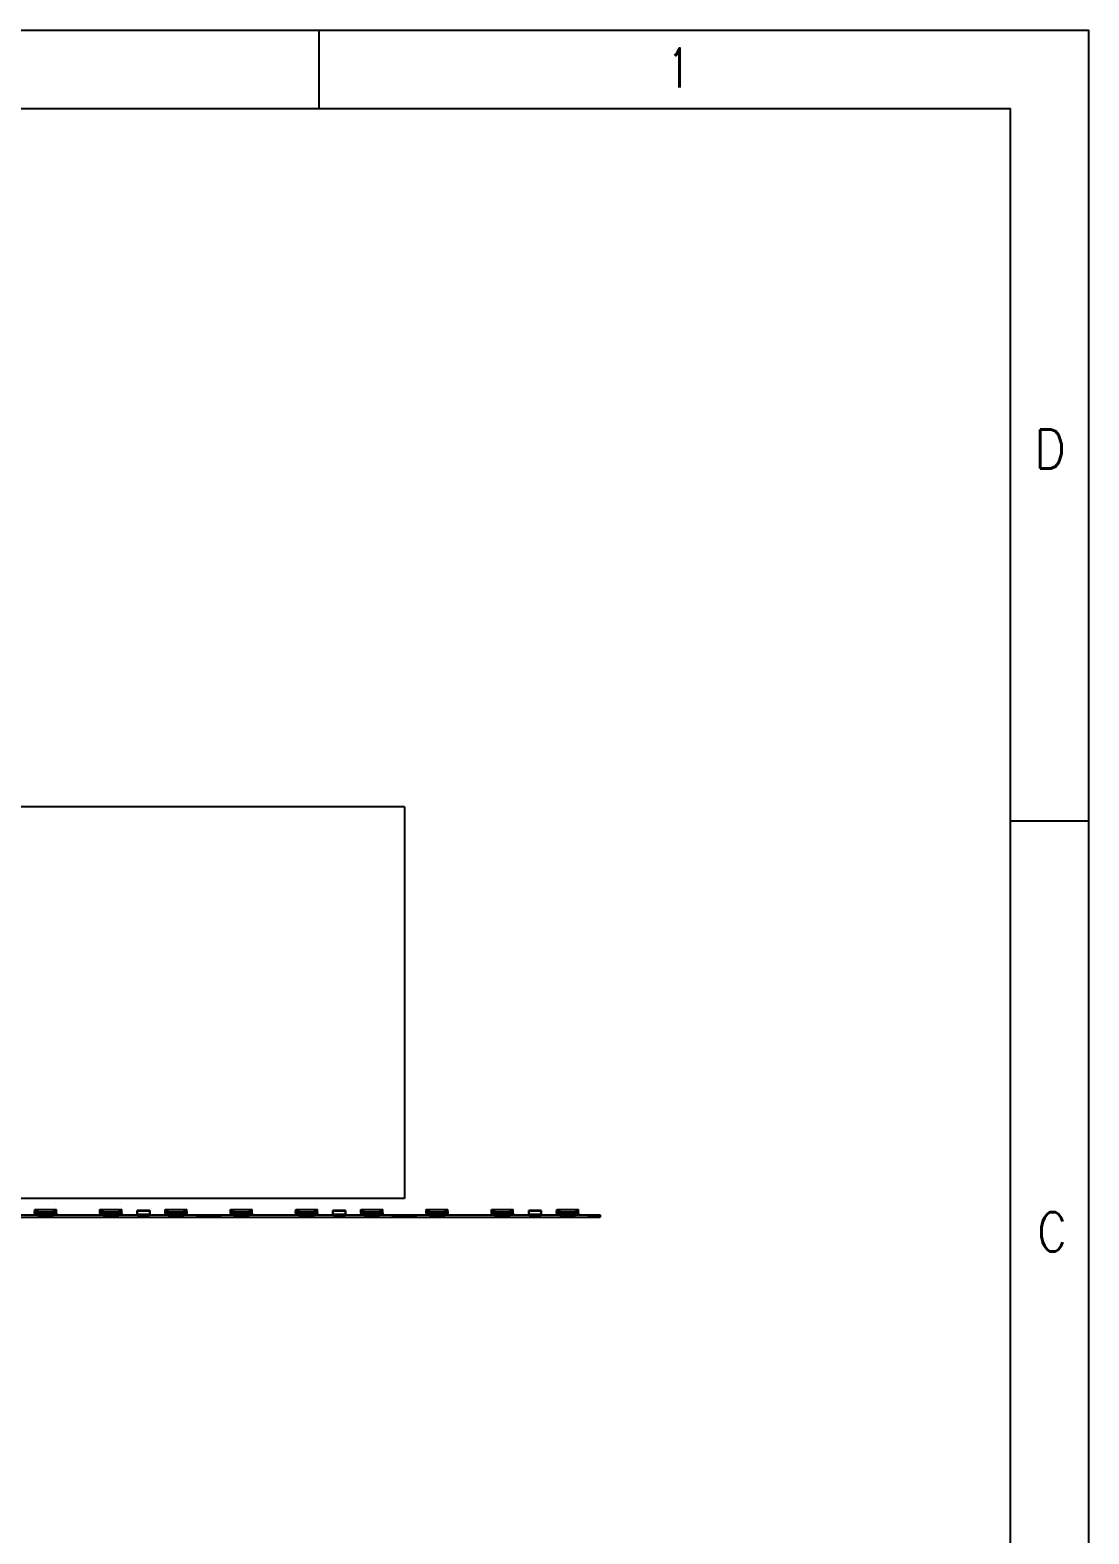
# Model space of a CAD drawing. Extents: x 14 to 580, y 14 to 406.
# Drawn here: x 444.8 to 580, y 213.9 to 406 of the extents above; entities that cross this region are included whole.
import ezdxf
from ezdxf.enums import TextEntityAlignment as Align

# ---------------------------------------------------------------- set-up
doc = ezdxf.new("R2010")
doc.units = 0
doc.header["$LTSCALE"] = 32.67
doc.linetypes.add('HIDDEN', pattern=[0.2, 0.1, -0.1])
doc.layers.get('0').update_dxf_attribs({"linetype": 'CONTINUOUS'})
for name, color, linetype in [('AP0199', 7, 'CONTINUOUS'), ('LED_CHIP_2835_BASE2', 7, 'CONTINUOUS'), ('LED_CHIP_2835_BASE3', 7, 'CONTINUOUS'), ('LED_CHIP_2835_ELETRODE_12', 7, 'CONTINUOUS'), ('LED_CHIP_2835_ELETRODE_13', 7, 'CONTINUOUS'), ('LED_CHIP_2835_ELETRODE_23', 7, 'CONTINUOUS'), ('LED_CHIP_2835_SLICONE3', 7, 'CONTINUOUS'), ('LGP2', 7, 'CONTINUOUS'), ('LS-12V-120-W5-2835_PADS3', 7, 'CONTINUOUS'), ('LS-12V-120-W5-2835_PLATE2', 7, 'CONTINUOUS'), ('LS-12V-120-W5-2835_PLATE3', 7, 'CONTINUOUS'), ('RES_1206_012', 7, 'CONTINUOUS'), ('RES_1206_013', 7, 'CONTINUOUS'), ('RES_1206_023', 7, 'CONTINUOUS'), ('RES_1206_033', 7, 'CONTINUOUS')]:
    doc.layers.add(name, color=color, linetype=linetype)
doc.styles.add('TEXTSTYLE_2', font='TXT.TTF')

msp = doc.modelspace()

# ---------------------------------------------------------------- linework, layer by layer
at = {"color": 7}
for p, q in [((447.959, 256.275), (447.959, 256.274)), ((456.292, 256.275), (456.292, 256.274)), ((464.626, 256.275), (464.626, 256.274)), ((472.959, 256.275), (472.959, 256.274)), ((481.292, 256.275), (481.292, 256.274)), ((489.626, 256.275), (489.626, 256.274)), ((497.959, 256.275), (497.959, 256.274)), ((506.292, 256.275), (506.292, 256.274)), ((514.626, 256.275), (514.626, 256.274))]:
    msp.add_line(p, q, dxfattribs=at)
at = {"layer": 'AP0199', "color": 7}
for p, q in [((14, 406), (580, 406)), ((481.667, 396), (481.667, 406)), ((580, 14), (580, 406)), ((24, 396), (570, 396)), ((570, 124.5), (570, 396)), ((570, 305), (580, 305))]:
    msp.add_line(p, q, dxfattribs=at)
at = {"layer": 'LED_CHIP_2835_BASE2', "color": 7}
for p, q in [((445.344, 254.868), (445.357, 255.368)), ((445.344, 254.868), (446.164, 254.868)), ((445.344, 254.868), (445.349, 254.668)), ((445.354, 255.268), (445.733, 255.268)), ((445.357, 255.368), (448.131, 255.368)), ((445.731, 255.368), (445.733, 255.268)), ((447.324, 254.868), (448.144, 254.868)), ((448.144, 254.868), (448.131, 255.368)), ((448.139, 254.668), (448.144, 254.868)), ((453.677, 254.868), (453.69, 255.368)), ((453.677, 254.868), (454.497, 254.868)), ((453.677, 254.868), (453.682, 254.668)), ((453.688, 255.268), (454.067, 255.268)), ((453.69, 255.368), (456.464, 255.368)), ((454.064, 255.368), (454.067, 255.268)), ((455.657, 254.868), (456.477, 254.868)), ((456.477, 254.868), (456.464, 255.368)), ((456.472, 254.668), (456.477, 254.868)), ((462.011, 254.868), (462.024, 255.368)), ((462.011, 254.868), (462.831, 254.868)), ((462.011, 254.868), (462.016, 254.668)), ((462.021, 255.268), (462.4, 255.268)), ((462.024, 255.368), (464.797, 255.368)), ((462.397, 255.368), (462.4, 255.268)), ((463.991, 254.868), (464.811, 254.868)), ((464.811, 254.868), (464.797, 255.368)), ((464.805, 254.668), (464.811, 254.868)), ((470.344, 254.868), (470.357, 255.368)), ((470.344, 254.868), (471.164, 254.868)), ((470.344, 254.868), (470.349, 254.668)), ((470.354, 255.268), (470.733, 255.268)), ((470.357, 255.368), (473.131, 255.368)), ((470.731, 255.368), (470.733, 255.268)), ((472.324, 254.868), (473.144, 254.868)), ((473.144, 254.868), (473.131, 255.368)), ((473.139, 254.668), (473.144, 254.868)), ((478.677, 254.868), (478.69, 255.368)), ((478.677, 254.868), (479.497, 254.868)), ((478.677, 254.868), (478.682, 254.668)), ((478.688, 255.268), (479.067, 255.268)), ((478.69, 255.368), (481.464, 255.368)), ((479.064, 255.368), (479.067, 255.268)), ((480.657, 254.868), (481.477, 254.868)), ((481.477, 254.868), (481.464, 255.368)), ((481.472, 254.668), (481.477, 254.868)), ((487.011, 254.868), (487.024, 255.368)), ((487.011, 254.868), (487.831, 254.868)), ((487.011, 254.868), (487.016, 254.668)), ((487.021, 255.268), (487.4, 255.268)), ((487.024, 255.368), (489.797, 255.368)), ((487.397, 255.368), (487.4, 255.268)), ((488.991, 254.868), (489.811, 254.868)), ((489.811, 254.868), (489.797, 255.368)), ((489.805, 254.668), (489.811, 254.868)), ((495.344, 254.868), (495.357, 255.368)), ((495.344, 254.868), (496.164, 254.868)), ((495.344, 254.868), (495.349, 254.668)), ((495.354, 255.268), (495.733, 255.268)), ((495.357, 255.368), (498.131, 255.368)), ((495.731, 255.368), (495.733, 255.268)), ((497.324, 254.868), (498.144, 254.868)), ((498.144, 254.868), (498.131, 255.368)), ((498.139, 254.668), (498.144, 254.868)), ((503.677, 254.868), (503.69, 255.368)), ((503.677, 254.868), (504.497, 254.868)), ((503.677, 254.868), (503.682, 254.668)), ((503.688, 255.268), (504.067, 255.268)), ((503.69, 255.368), (506.464, 255.368)), ((504.064, 255.368), (504.067, 255.268)), ((505.657, 254.868), (506.477, 254.868)), ((506.477, 254.868), (506.464, 255.368)), ((506.472, 254.668), (506.477, 254.868)), ((512.011, 254.868), (512.024, 255.368)), ((512.011, 254.868), (512.831, 254.868)), ((512.011, 254.868), (512.016, 254.668)), ((512.021, 255.268), (512.4, 255.268)), ((512.024, 255.368), (514.797, 255.368)), ((512.397, 255.368), (512.4, 255.268)), ((513.991, 254.868), (514.811, 254.868)), ((514.811, 254.868), (514.797, 255.368)), ((514.805, 254.668), (514.811, 254.868))]:
    msp.add_line(p, q, dxfattribs=at)
at = {"layer": 'LED_CHIP_2835_BASE3', "color": 8, "linetype": 'HIDDEN'}
for p, q in [((445.349, 254.668), (448.139, 254.668)), ((445.354, 254.868), (445.354, 254.668)), ((445.384, 254.668), (445.384, 254.868)), ((445.494, 255.368), (445.508, 254.968)), ((445.508, 254.968), (447.98, 254.968)), ((445.694, 255.368), (445.694, 254.968)), ((445.694, 254.868), (445.694, 254.668)), ((445.764, 254.868), (445.764, 254.668)), ((445.825, 254.668), (445.825, 254.868)), ((446.164, 254.868), (447.324, 254.868)), ((446.336, 254.668), (446.336, 254.868)), ((446.496, 254.868), (446.496, 254.668)), ((446.991, 254.868), (446.991, 254.668)), ((447.151, 254.668), (447.151, 254.868)), ((447.662, 254.668), (447.662, 254.868)), ((447.724, 254.868), (447.724, 254.668)), ((447.794, 255.368), (447.794, 254.968)), ((447.794, 254.868), (447.794, 254.668)), ((447.994, 255.368), (447.98, 254.968)), ((448.104, 254.668), (448.104, 254.868)), ((448.134, 254.868), (448.134, 254.668)), ((453.682, 254.668), (456.472, 254.668)), ((453.687, 254.868), (453.687, 254.668)), ((453.717, 254.668), (453.717, 254.868)), ((453.827, 255.368), (453.841, 254.968)), ((453.841, 254.968), (456.313, 254.968)), ((454.027, 255.368), (454.027, 254.968)), ((454.027, 254.868), (454.027, 254.668)), ((454.097, 254.868), (454.097, 254.668)), ((454.159, 254.668), (454.159, 254.868)), ((454.497, 254.868), (455.657, 254.868)), ((454.67, 254.668), (454.67, 254.868)), ((454.83, 254.868), (454.83, 254.668)), ((455.325, 254.868), (455.325, 254.668)), ((455.485, 254.668), (455.485, 254.868)), ((455.996, 254.668), (455.996, 254.868)), ((456.057, 254.868), (456.057, 254.668)), ((456.127, 255.368), (456.127, 254.968)), ((456.127, 254.868), (456.127, 254.668)), ((456.327, 255.368), (456.313, 254.968)), ((456.437, 254.668), (456.437, 254.868)), ((456.467, 254.868), (456.467, 254.668)), ((462.016, 254.668), (464.805, 254.668)), ((462.021, 254.868), (462.021, 254.668)), ((462.051, 254.668), (462.051, 254.868)), ((462.161, 255.368), (462.174, 254.968)), ((462.174, 254.968), (464.647, 254.968)), ((462.361, 255.368), (462.361, 254.968)), ((462.361, 254.868), (462.361, 254.668)), ((462.431, 254.868), (462.431, 254.668)), ((462.492, 254.668), (462.492, 254.868)), ((462.831, 254.868), (463.991, 254.868)), ((463.003, 254.668), (463.003, 254.868)), ((463.163, 254.868), (463.163, 254.668)), ((463.658, 254.868), (463.658, 254.668)), ((463.818, 254.668), (463.818, 254.868)), ((464.329, 254.668), (464.329, 254.868)), ((464.391, 254.868), (464.391, 254.668)), ((464.461, 255.368), (464.461, 254.968)), ((464.461, 254.868), (464.461, 254.668)), ((464.661, 255.368), (464.647, 254.968)), ((464.77, 254.668), (464.77, 254.868)), ((464.801, 254.868), (464.801, 254.668)), ((470.349, 254.668), (473.139, 254.668)), ((470.354, 254.868), (470.354, 254.668)), ((470.384, 254.668), (470.384, 254.868)), ((470.494, 255.368), (470.508, 254.968)), ((470.508, 254.968), (472.98, 254.968)), ((470.694, 255.368), (470.694, 254.968)), ((470.694, 254.868), (470.694, 254.668)), ((470.764, 254.868), (470.764, 254.668)), ((470.825, 254.668), (470.825, 254.868)), ((471.164, 254.868), (472.324, 254.868)), ((471.336, 254.668), (471.336, 254.868)), ((471.496, 254.868), (471.496, 254.668)), ((471.991, 254.868), (471.991, 254.668)), ((472.151, 254.668), (472.151, 254.868)), ((472.662, 254.668), (472.662, 254.868)), ((472.724, 254.868), (472.724, 254.668)), ((472.794, 255.368), (472.794, 254.968)), ((472.794, 254.868), (472.794, 254.668)), ((472.994, 255.368), (472.98, 254.968)), ((473.104, 254.668), (473.104, 254.868)), ((473.134, 254.868), (473.134, 254.668)), ((478.682, 254.668), (481.472, 254.668)), ((478.687, 254.868), (478.687, 254.668)), ((478.717, 254.668), (478.717, 254.868)), ((478.827, 255.368), (478.841, 254.968)), ((478.841, 254.968), (481.313, 254.968)), ((479.027, 255.368), (479.027, 254.968)), ((479.027, 254.868), (479.027, 254.668)), ((479.097, 254.868), (479.097, 254.668)), ((479.159, 254.668), (479.159, 254.868)), ((479.497, 254.868), (480.657, 254.868)), ((479.67, 254.668), (479.67, 254.868)), ((479.83, 254.868), (479.83, 254.668)), ((480.325, 254.868), (480.325, 254.668)), ((480.485, 254.668), (480.485, 254.868)), ((480.996, 254.668), (480.996, 254.868)), ((481.057, 254.868), (481.057, 254.668)), ((481.127, 255.368), (481.127, 254.968)), ((481.127, 254.868), (481.127, 254.668)), ((481.327, 255.368), (481.313, 254.968)), ((481.437, 254.668), (481.437, 254.868)), ((481.467, 254.868), (481.467, 254.668)), ((487.016, 254.668), (489.805, 254.668)), ((487.021, 254.868), (487.021, 254.668)), ((487.051, 254.668), (487.051, 254.868)), ((487.161, 255.368), (487.174, 254.968)), ((487.174, 254.968), (489.647, 254.968)), ((487.361, 255.368), (487.361, 254.968)), ((487.361, 254.868), (487.361, 254.668)), ((487.431, 254.868), (487.431, 254.668)), ((487.492, 254.668), (487.492, 254.868)), ((487.831, 254.868), (488.991, 254.868)), ((488.003, 254.668), (488.003, 254.868)), ((488.163, 254.868), (488.163, 254.668)), ((488.658, 254.868), (488.658, 254.668)), ((488.818, 254.668), (488.818, 254.868)), ((489.329, 254.668), (489.329, 254.868)), ((489.391, 254.868), (489.391, 254.668)), ((489.461, 255.368), (489.461, 254.968)), ((489.461, 254.868), (489.461, 254.668)), ((489.661, 255.368), (489.647, 254.968)), ((489.77, 254.668), (489.77, 254.868)), ((489.801, 254.868), (489.801, 254.668)), ((495.349, 254.668), (498.139, 254.668)), ((495.354, 254.868), (495.354, 254.668)), ((495.384, 254.668), (495.384, 254.868)), ((495.494, 255.368), (495.508, 254.968)), ((495.508, 254.968), (497.98, 254.968)), ((495.694, 255.368), (495.694, 254.968)), ((495.694, 254.868), (495.694, 254.668)), ((495.764, 254.868), (495.764, 254.668)), ((495.825, 254.668), (495.825, 254.868)), ((496.164, 254.868), (497.324, 254.868)), ((496.336, 254.668), (496.336, 254.868)), ((496.496, 254.868), (496.496, 254.668)), ((496.991, 254.868), (496.991, 254.668)), ((497.151, 254.668), (497.151, 254.868)), ((497.662, 254.668), (497.662, 254.868)), ((497.724, 254.868), (497.724, 254.668)), ((497.794, 255.368), (497.794, 254.968)), ((497.794, 254.868), (497.794, 254.668)), ((497.994, 255.368), (497.98, 254.968)), ((498.104, 254.668), (498.104, 254.868)), ((498.134, 254.868), (498.134, 254.668)), ((503.682, 254.668), (506.472, 254.668)), ((503.687, 254.868), (503.687, 254.668)), ((503.717, 254.668), (503.717, 254.868)), ((503.827, 255.368), (503.841, 254.968)), ((503.841, 254.968), (506.313, 254.968)), ((504.027, 255.368), (504.027, 254.968)), ((504.027, 254.868), (504.027, 254.668)), ((504.097, 254.868), (504.097, 254.668)), ((504.159, 254.668), (504.159, 254.868)), ((504.497, 254.868), (505.657, 254.868)), ((504.67, 254.668), (504.67, 254.868)), ((504.83, 254.868), (504.83, 254.668)), ((505.325, 254.868), (505.325, 254.668)), ((505.485, 254.668), (505.485, 254.868)), ((505.996, 254.668), (505.996, 254.868)), ((506.057, 254.868), (506.057, 254.668)), ((506.127, 255.368), (506.127, 254.968)), ((506.127, 254.868), (506.127, 254.668)), ((506.327, 255.368), (506.313, 254.968)), ((506.437, 254.668), (506.437, 254.868)), ((506.467, 254.868), (506.467, 254.668)), ((512.016, 254.668), (514.805, 254.668)), ((512.021, 254.868), (512.021, 254.668)), ((512.051, 254.668), (512.051, 254.868)), ((512.161, 255.368), (512.174, 254.968)), ((512.174, 254.968), (514.647, 254.968)), ((512.361, 255.368), (512.361, 254.968)), ((512.361, 254.868), (512.361, 254.668)), ((512.431, 254.868), (512.431, 254.668)), ((512.492, 254.668), (512.492, 254.868)), ((512.831, 254.868), (513.991, 254.868)), ((513.003, 254.668), (513.003, 254.868)), ((513.163, 254.868), (513.163, 254.668)), ((513.658, 254.868), (513.658, 254.668)), ((513.818, 254.668), (513.818, 254.868)), ((514.329, 254.668), (514.329, 254.868)), ((514.391, 254.868), (514.391, 254.668)), ((514.461, 255.368), (514.461, 254.968)), ((514.461, 254.868), (514.461, 254.668)), ((514.661, 255.368), (514.647, 254.968)), ((514.77, 254.668), (514.77, 254.868)), ((514.801, 254.868), (514.801, 254.668))]:
    msp.add_line(p, q, dxfattribs=at)
at = {"layer": 'LED_CHIP_2835_ELETRODE_12', "color": 7}
for p, q in [((445.694, 254.868), (447.794, 254.868)), ((445.694, 254.868), (445.694, 254.668)), ((446.164, 254.868), (446.164, 254.668)), ((446.264, 254.668), (446.264, 254.868)), ((447.224, 254.868), (447.224, 254.668)), ((447.324, 254.868), (447.324, 254.668)), ((447.794, 254.868), (447.794, 254.668)), ((454.027, 254.868), (456.127, 254.868)), ((454.027, 254.868), (454.027, 254.668)), ((454.497, 254.868), (454.497, 254.668)), ((454.597, 254.668), (454.597, 254.868)), ((455.557, 254.868), (455.557, 254.668)), ((455.657, 254.868), (455.657, 254.668)), ((456.127, 254.868), (456.127, 254.668)), ((462.361, 254.868), (464.461, 254.868)), ((462.361, 254.868), (462.361, 254.668)), ((462.831, 254.868), (462.831, 254.668)), ((462.931, 254.668), (462.931, 254.868)), ((463.891, 254.868), (463.891, 254.668)), ((463.991, 254.868), (463.991, 254.668)), ((464.461, 254.868), (464.461, 254.668)), ((470.694, 254.868), (472.794, 254.868)), ((470.694, 254.868), (470.694, 254.668)), ((471.164, 254.868), (471.164, 254.668)), ((471.264, 254.668), (471.264, 254.868)), ((472.224, 254.868), (472.224, 254.668)), ((472.324, 254.868), (472.324, 254.668)), ((472.794, 254.868), (472.794, 254.668)), ((479.027, 254.868), (481.127, 254.868)), ((479.027, 254.868), (479.027, 254.668)), ((479.497, 254.868), (479.497, 254.668)), ((479.597, 254.668), (479.597, 254.868)), ((480.557, 254.868), (480.557, 254.668)), ((480.657, 254.868), (480.657, 254.668)), ((481.127, 254.868), (481.127, 254.668)), ((487.361, 254.868), (489.461, 254.868)), ((487.361, 254.868), (487.361, 254.668)), ((487.831, 254.868), (487.831, 254.668)), ((487.931, 254.668), (487.931, 254.868)), ((488.891, 254.868), (488.891, 254.668)), ((488.991, 254.868), (488.991, 254.668)), ((489.461, 254.868), (489.461, 254.668)), ((495.694, 254.868), (497.794, 254.868)), ((495.694, 254.868), (495.694, 254.668)), ((496.164, 254.868), (496.164, 254.668)), ((496.264, 254.668), (496.264, 254.868)), ((497.224, 254.868), (497.224, 254.668)), ((497.324, 254.868), (497.324, 254.668)), ((497.794, 254.868), (497.794, 254.668)), ((504.027, 254.868), (506.127, 254.868)), ((504.027, 254.868), (504.027, 254.668)), ((504.497, 254.868), (504.497, 254.668)), ((504.597, 254.668), (504.597, 254.868)), ((505.557, 254.868), (505.557, 254.668)), ((505.657, 254.868), (505.657, 254.668)), ((506.127, 254.868), (506.127, 254.668)), ((512.361, 254.868), (514.461, 254.868)), ((512.361, 254.868), (512.361, 254.668)), ((512.831, 254.868), (512.831, 254.668)), ((512.931, 254.668), (512.931, 254.868)), ((513.891, 254.868), (513.891, 254.668)), ((513.991, 254.868), (513.991, 254.668)), ((514.461, 254.868), (514.461, 254.668))]:
    msp.add_line(p, q, dxfattribs=at)
at = {"layer": 'LED_CHIP_2835_ELETRODE_13', "color": 8, "linetype": 'HIDDEN'}
for p, q in [((445.694, 254.668), (447.794, 254.668)), ((445.764, 254.868), (445.764, 254.668)), ((445.825, 254.668), (445.825, 254.868)), ((446.336, 254.668), (446.336, 254.868)), ((446.496, 254.868), (446.496, 254.668)), ((446.991, 254.868), (446.991, 254.668)), ((447.151, 254.668), (447.151, 254.868)), ((447.662, 254.668), (447.662, 254.868)), ((447.724, 254.868), (447.724, 254.668)), ((454.027, 254.668), (456.127, 254.668)), ((454.097, 254.868), (454.097, 254.668)), ((454.159, 254.668), (454.159, 254.868)), ((454.67, 254.668), (454.67, 254.868)), ((454.83, 254.868), (454.83, 254.668)), ((455.325, 254.868), (455.325, 254.668)), ((455.485, 254.668), (455.485, 254.868)), ((455.996, 254.668), (455.996, 254.868)), ((456.057, 254.868), (456.057, 254.668)), ((462.361, 254.668), (464.461, 254.668)), ((462.431, 254.868), (462.431, 254.668)), ((462.492, 254.668), (462.492, 254.868)), ((463.003, 254.668), (463.003, 254.868)), ((463.163, 254.868), (463.163, 254.668)), ((463.658, 254.868), (463.658, 254.668)), ((463.818, 254.668), (463.818, 254.868)), ((464.329, 254.668), (464.329, 254.868)), ((464.391, 254.868), (464.391, 254.668)), ((470.694, 254.668), (472.794, 254.668)), ((470.764, 254.868), (470.764, 254.668)), ((470.825, 254.668), (470.825, 254.868)), ((471.336, 254.668), (471.336, 254.868)), ((471.496, 254.868), (471.496, 254.668)), ((471.991, 254.868), (471.991, 254.668)), ((472.151, 254.668), (472.151, 254.868)), ((472.662, 254.668), (472.662, 254.868)), ((472.724, 254.868), (472.724, 254.668)), ((479.027, 254.668), (481.127, 254.668)), ((479.097, 254.868), (479.097, 254.668)), ((479.159, 254.668), (479.159, 254.868)), ((479.67, 254.668), (479.67, 254.868)), ((479.83, 254.868), (479.83, 254.668)), ((480.325, 254.868), (480.325, 254.668)), ((480.485, 254.668), (480.485, 254.868)), ((480.996, 254.668), (480.996, 254.868)), ((481.057, 254.868), (481.057, 254.668)), ((487.361, 254.668), (489.461, 254.668)), ((487.431, 254.868), (487.431, 254.668)), ((487.492, 254.668), (487.492, 254.868)), ((488.003, 254.668), (488.003, 254.868)), ((488.163, 254.868), (488.163, 254.668)), ((488.658, 254.868), (488.658, 254.668)), ((488.818, 254.668), (488.818, 254.868)), ((489.329, 254.668), (489.329, 254.868)), ((489.391, 254.868), (489.391, 254.668)), ((495.694, 254.668), (497.794, 254.668)), ((495.764, 254.868), (495.764, 254.668)), ((495.825, 254.668), (495.825, 254.868)), ((496.336, 254.668), (496.336, 254.868)), ((496.496, 254.868), (496.496, 254.668)), ((496.991, 254.868), (496.991, 254.668)), ((497.151, 254.668), (497.151, 254.868)), ((497.662, 254.668), (497.662, 254.868)), ((497.724, 254.868), (497.724, 254.668)), ((504.027, 254.668), (506.127, 254.668)), ((504.097, 254.868), (504.097, 254.668)), ((504.159, 254.668), (504.159, 254.868)), ((504.67, 254.668), (504.67, 254.868)), ((504.83, 254.868), (504.83, 254.668)), ((505.325, 254.868), (505.325, 254.668)), ((505.485, 254.668), (505.485, 254.868)), ((505.996, 254.668), (505.996, 254.868)), ((506.057, 254.868), (506.057, 254.668)), ((512.361, 254.668), (514.461, 254.668)), ((512.431, 254.868), (512.431, 254.668)), ((512.492, 254.668), (512.492, 254.868)), ((513.003, 254.668), (513.003, 254.868)), ((513.163, 254.868), (513.163, 254.668)), ((513.658, 254.868), (513.658, 254.668)), ((513.818, 254.668), (513.818, 254.868)), ((514.329, 254.668), (514.329, 254.868)), ((514.391, 254.868), (514.391, 254.668))]:
    msp.add_line(p, q, dxfattribs=at)
at = {"layer": 'LED_CHIP_2835_ELETRODE_23', "color": 8, "linetype": 'HIDDEN'}
for p, q in [((447.794, 254.868), (445.694, 254.868)), ((445.694, 254.868), (445.694, 254.668)), ((445.694, 254.668), (447.794, 254.668)), ((445.764, 254.868), (445.764, 254.668)), ((445.825, 254.668), (445.825, 254.868)), ((446.164, 254.868), (446.164, 254.668)), ((446.264, 254.868), (446.264, 254.668)), ((446.336, 254.668), (446.336, 254.868)), ((446.496, 254.868), (446.496, 254.668)), ((446.991, 254.868), (446.991, 254.668)), ((447.151, 254.668), (447.151, 254.868)), ((447.224, 254.668), (447.224, 254.868)), ((447.324, 254.868), (447.324, 254.668)), ((447.662, 254.668), (447.662, 254.868)), ((447.724, 254.868), (447.724, 254.668)), ((447.794, 254.868), (447.794, 254.668)), ((456.127, 254.868), (454.027, 254.868)), ((454.027, 254.868), (454.027, 254.668)), ((454.027, 254.668), (456.127, 254.668)), ((454.097, 254.868), (454.097, 254.668)), ((454.159, 254.668), (454.159, 254.868)), ((454.497, 254.868), (454.497, 254.668)), ((454.597, 254.868), (454.597, 254.668)), ((454.67, 254.668), (454.67, 254.868)), ((454.83, 254.868), (454.83, 254.668)), ((455.325, 254.868), (455.325, 254.668)), ((455.485, 254.668), (455.485, 254.868)), ((455.557, 254.668), (455.557, 254.868)), ((455.657, 254.868), (455.657, 254.668)), ((455.996, 254.668), (455.996, 254.868)), ((456.057, 254.868), (456.057, 254.668)), ((456.127, 254.868), (456.127, 254.668)), ((464.461, 254.868), (462.361, 254.868)), ((462.361, 254.868), (462.361, 254.668)), ((462.361, 254.668), (464.461, 254.668)), ((462.431, 254.868), (462.431, 254.668)), ((462.492, 254.668), (462.492, 254.868)), ((462.831, 254.868), (462.831, 254.668)), ((462.931, 254.868), (462.931, 254.668)), ((463.003, 254.668), (463.003, 254.868)), ((463.163, 254.868), (463.163, 254.668)), ((463.658, 254.868), (463.658, 254.668)), ((463.818, 254.668), (463.818, 254.868)), ((463.891, 254.668), (463.891, 254.868)), ((463.991, 254.868), (463.991, 254.668)), ((464.329, 254.668), (464.329, 254.868)), ((464.391, 254.868), (464.391, 254.668)), ((464.461, 254.868), (464.461, 254.668)), ((472.794, 254.868), (470.694, 254.868)), ((470.694, 254.868), (470.694, 254.668)), ((470.694, 254.668), (472.794, 254.668)), ((470.764, 254.868), (470.764, 254.668)), ((470.825, 254.668), (470.825, 254.868)), ((471.164, 254.868), (471.164, 254.668)), ((471.264, 254.868), (471.264, 254.668)), ((471.336, 254.668), (471.336, 254.868)), ((471.496, 254.868), (471.496, 254.668)), ((471.991, 254.868), (471.991, 254.668)), ((472.151, 254.668), (472.151, 254.868)), ((472.224, 254.668), (472.224, 254.868)), ((472.324, 254.868), (472.324, 254.668)), ((472.662, 254.668), (472.662, 254.868)), ((472.724, 254.868), (472.724, 254.668)), ((472.794, 254.868), (472.794, 254.668)), ((481.127, 254.868), (479.027, 254.868)), ((479.027, 254.868), (479.027, 254.668)), ((479.027, 254.668), (481.127, 254.668)), ((479.097, 254.868), (479.097, 254.668)), ((479.159, 254.668), (479.159, 254.868)), ((479.497, 254.868), (479.497, 254.668)), ((479.597, 254.868), (479.597, 254.668)), ((479.67, 254.668), (479.67, 254.868)), ((479.83, 254.868), (479.83, 254.668)), ((480.325, 254.868), (480.325, 254.668)), ((480.485, 254.668), (480.485, 254.868)), ((480.557, 254.668), (480.557, 254.868)), ((480.657, 254.868), (480.657, 254.668)), ((480.996, 254.668), (480.996, 254.868)), ((481.057, 254.868), (481.057, 254.668)), ((481.127, 254.868), (481.127, 254.668)), ((489.461, 254.868), (487.361, 254.868)), ((487.361, 254.868), (487.361, 254.668)), ((487.361, 254.668), (489.461, 254.668)), ((487.431, 254.868), (487.431, 254.668)), ((487.492, 254.668), (487.492, 254.868)), ((487.831, 254.868), (487.831, 254.668)), ((487.931, 254.868), (487.931, 254.668)), ((488.003, 254.668), (488.003, 254.868)), ((488.163, 254.868), (488.163, 254.668)), ((488.658, 254.868), (488.658, 254.668)), ((488.818, 254.668), (488.818, 254.868)), ((488.891, 254.668), (488.891, 254.868)), ((488.991, 254.868), (488.991, 254.668)), ((489.329, 254.668), (489.329, 254.868)), ((489.391, 254.868), (489.391, 254.668)), ((489.461, 254.868), (489.461, 254.668)), ((497.794, 254.868), (495.694, 254.868)), ((495.694, 254.868), (495.694, 254.668)), ((495.694, 254.668), (497.794, 254.668)), ((495.764, 254.868), (495.764, 254.668)), ((495.825, 254.668), (495.825, 254.868)), ((496.164, 254.868), (496.164, 254.668)), ((496.264, 254.868), (496.264, 254.668)), ((496.336, 254.668), (496.336, 254.868)), ((496.496, 254.868), (496.496, 254.668)), ((496.991, 254.868), (496.991, 254.668)), ((497.151, 254.668), (497.151, 254.868)), ((497.224, 254.668), (497.224, 254.868)), ((497.324, 254.868), (497.324, 254.668)), ((497.662, 254.668), (497.662, 254.868)), ((497.724, 254.868), (497.724, 254.668)), ((497.794, 254.868), (497.794, 254.668)), ((506.127, 254.868), (504.027, 254.868)), ((504.027, 254.868), (504.027, 254.668)), ((504.027, 254.668), (506.127, 254.668)), ((504.097, 254.868), (504.097, 254.668)), ((504.159, 254.668), (504.159, 254.868)), ((504.497, 254.868), (504.497, 254.668)), ((504.597, 254.868), (504.597, 254.668)), ((504.67, 254.668), (504.67, 254.868)), ((504.83, 254.868), (504.83, 254.668)), ((505.325, 254.868), (505.325, 254.668)), ((505.485, 254.668), (505.485, 254.868)), ((505.557, 254.668), (505.557, 254.868)), ((505.657, 254.868), (505.657, 254.668)), ((505.996, 254.668), (505.996, 254.868)), ((506.057, 254.868), (506.057, 254.668)), ((506.127, 254.868), (506.127, 254.668)), ((514.461, 254.868), (512.361, 254.868)), ((512.361, 254.868), (512.361, 254.668)), ((512.361, 254.668), (514.461, 254.668)), ((512.431, 254.868), (512.431, 254.668)), ((512.492, 254.668), (512.492, 254.868)), ((512.831, 254.868), (512.831, 254.668)), ((512.931, 254.868), (512.931, 254.668)), ((513.003, 254.668), (513.003, 254.868)), ((513.163, 254.868), (513.163, 254.668)), ((513.658, 254.868), (513.658, 254.668)), ((513.818, 254.668), (513.818, 254.868)), ((513.891, 254.668), (513.891, 254.868)), ((513.991, 254.868), (513.991, 254.668)), ((514.329, 254.668), (514.329, 254.868)), ((514.391, 254.868), (514.391, 254.668)), ((514.461, 254.868), (514.461, 254.668))]:
    msp.add_line(p, q, dxfattribs=at)
at = {"layer": 'LED_CHIP_2835_SLICONE3', "color": 8, "linetype": 'HIDDEN'}
for p, q in [((445.508, 255.368), (447.98, 255.368)), ((445.508, 255.368), (445.516, 255.037)), ((447.971, 255.037), (445.516, 255.037)), ((447.921, 254.988), (445.566, 254.988)), ((445.694, 254.988), (445.694, 255.368)), ((447.794, 254.988), (447.794, 255.368)), ((447.98, 255.368), (447.971, 255.037)), ((453.841, 255.368), (456.313, 255.368)), ((453.841, 255.368), (453.85, 255.037)), ((456.305, 255.037), (453.85, 255.037)), ((456.255, 254.988), (453.9, 254.988)), ((454.027, 254.988), (454.027, 255.368)), ((456.127, 254.988), (456.127, 255.368)), ((456.313, 255.368), (456.305, 255.037)), ((462.174, 255.368), (464.647, 255.368)), ((462.174, 255.368), (462.183, 255.037)), ((464.638, 255.037), (462.183, 255.037)), ((464.588, 254.988), (462.233, 254.988)), ((462.361, 254.988), (462.361, 255.368)), ((464.461, 254.988), (464.461, 255.368)), ((464.647, 255.368), (464.638, 255.037)), ((470.508, 255.368), (472.98, 255.368)), ((470.508, 255.368), (470.516, 255.037)), ((472.971, 255.037), (470.516, 255.037)), ((472.921, 254.988), (470.566, 254.988)), ((470.694, 254.988), (470.694, 255.368)), ((472.794, 254.988), (472.794, 255.368)), ((472.98, 255.368), (472.971, 255.037)), ((478.841, 255.368), (481.313, 255.368)), ((478.841, 255.368), (478.85, 255.037)), ((481.305, 255.037), (478.85, 255.037)), ((481.255, 254.988), (478.9, 254.988)), ((479.027, 254.988), (479.027, 255.368)), ((481.127, 254.988), (481.127, 255.368)), ((481.313, 255.368), (481.305, 255.037)), ((487.174, 255.368), (489.647, 255.368)), ((487.174, 255.368), (487.183, 255.037)), ((489.638, 255.037), (487.183, 255.037)), ((489.588, 254.988), (487.233, 254.988)), ((487.361, 254.988), (487.361, 255.368)), ((489.461, 254.988), (489.461, 255.368)), ((489.647, 255.368), (489.638, 255.037)), ((495.508, 255.368), (497.98, 255.368)), ((495.508, 255.368), (495.516, 255.037)), ((497.971, 255.037), (495.516, 255.037)), ((497.921, 254.988), (495.566, 254.988)), ((495.694, 254.988), (495.694, 255.368)), ((497.794, 254.988), (497.794, 255.368)), ((497.98, 255.368), (497.971, 255.037)), ((503.841, 255.368), (506.313, 255.368)), ((503.841, 255.368), (503.85, 255.037)), ((506.305, 255.037), (503.85, 255.037)), ((506.255, 254.988), (503.9, 254.988)), ((504.027, 254.988), (504.027, 255.368)), ((506.127, 254.988), (506.127, 255.368)), ((506.313, 255.368), (506.305, 255.037)), ((512.174, 255.368), (514.647, 255.368)), ((512.174, 255.368), (512.183, 255.037)), ((514.638, 255.037), (512.183, 255.037)), ((514.588, 254.988), (512.233, 254.988)), ((512.361, 254.988), (512.361, 255.368)), ((514.461, 254.988), (514.461, 255.368)), ((514.647, 255.368), (514.638, 255.037))]:
    msp.add_line(p, q, dxfattribs=at)
for centre, start, end in [((445.566, 255.038), 181.5, 270), ((447.921, 255.038), 270, 358.5), ((453.9, 255.038), 181.5, 270), ((456.255, 255.038), 270, 358.5), ((462.233, 255.038), 181.5, 270), ((464.588, 255.038), 270, 358.5), ((470.566, 255.038), 181.5, 270), ((472.921, 255.038), 270, 358.5), ((478.9, 255.038), 181.5, 270), ((481.255, 255.038), 270, 358.5), ((487.233, 255.038), 181.5, 270), ((489.588, 255.038), 270, 358.5), ((495.566, 255.038), 181.5, 270), ((497.921, 255.038), 270, 358.5), ((503.9, 255.038), 181.5, 270), ((506.255, 255.038), 270, 358.5), ((512.233, 255.038), 181.5, 270), ((514.588, 255.038), 270, 358.5)]:
    msp.add_arc(centre, 0.05, start, end, dxfattribs=at)
at = {"layer": 'LGP2', "color": 7}
for p, q in [((492.577, 306.768), (192.577, 306.768)), ((492.577, 306.768), (492.577, 256.768)), ((492.577, 256.768), (442.577, 256.768))]:
    msp.add_line(p, q, dxfattribs=at)
at = {"layer": 'LS-12V-120-W5-2835_PADS3', "color": 8, "linetype": 'HIDDEN'}
for p, q in [((445.744, 254.668), (447.744, 254.668)), ((445.744, 254.668), (445.744, 254.568)), ((445.744, 254.568), (447.744, 254.568)), ((446.044, 254.668), (446.044, 254.568)), ((447.444, 254.668), (447.444, 254.568)), ((447.744, 254.668), (447.744, 254.568)), ((454.077, 254.668), (456.077, 254.668)), ((454.077, 254.668), (454.077, 254.568)), ((454.077, 254.568), (456.077, 254.568)), ((454.377, 254.668), (454.377, 254.568)), ((455.777, 254.668), (455.777, 254.568)), ((456.077, 254.668), (456.077, 254.568)), ((458.494, 254.668), (459.994, 254.668)), ((458.494, 254.668), (458.494, 254.568)), ((458.494, 254.568), (459.994, 254.568)), ((459.994, 254.668), (459.994, 254.568)), ((462.411, 254.668), (464.411, 254.668)), ((462.411, 254.668), (462.411, 254.568)), ((462.411, 254.568), (464.411, 254.568)), ((462.711, 254.668), (462.711, 254.568)), ((464.111, 254.668), (464.111, 254.568)), ((464.411, 254.668), (464.411, 254.568)), ((465.977, 254.668), (467.577, 254.668)), ((465.977, 254.568), (465.977, 254.668)), ((465.977, 254.568), (467.577, 254.568)), ((466.777, 254.668), (466.777, 254.568)), ((467.577, 254.668), (469.177, 254.668)), ((467.577, 254.668), (467.577, 254.568)), ((467.577, 254.668), (467.577, 254.568)), ((467.577, 254.568), (469.177, 254.568)), ((468.377, 254.668), (468.377, 254.568)), ((469.177, 254.568), (469.177, 254.668)), ((470.744, 254.668), (472.744, 254.668)), ((470.744, 254.668), (470.744, 254.568)), ((470.744, 254.568), (472.744, 254.568)), ((471.044, 254.668), (471.044, 254.568)), ((472.444, 254.668), (472.444, 254.568)), ((472.744, 254.668), (472.744, 254.568)), ((479.077, 254.668), (481.077, 254.668)), ((479.077, 254.668), (479.077, 254.568)), ((479.077, 254.568), (481.077, 254.568)), ((479.377, 254.668), (479.377, 254.568)), ((480.777, 254.668), (480.777, 254.568)), ((481.077, 254.668), (481.077, 254.568)), ((483.494, 254.668), (484.994, 254.668)), ((483.494, 254.668), (483.494, 254.568)), ((483.494, 254.568), (484.994, 254.568)), ((484.994, 254.668), (484.994, 254.568)), ((487.411, 254.668), (489.411, 254.668)), ((487.411, 254.668), (487.411, 254.568)), ((487.411, 254.568), (489.411, 254.568)), ((487.711, 254.668), (487.711, 254.568)), ((489.111, 254.668), (489.111, 254.568)), ((489.411, 254.668), (489.411, 254.568)), ((490.977, 254.668), (492.577, 254.668)), ((490.977, 254.568), (490.977, 254.668)), ((490.977, 254.568), (492.577, 254.568)), ((491.777, 254.668), (491.777, 254.568)), ((492.577, 254.668), (494.177, 254.668)), ((492.577, 254.668), (492.577, 254.568)), ((492.577, 254.668), (492.577, 254.568)), ((492.577, 254.568), (494.177, 254.568)), ((493.377, 254.668), (493.377, 254.568)), ((494.177, 254.568), (494.177, 254.668)), ((495.744, 254.668), (497.744, 254.668)), ((495.744, 254.668), (495.744, 254.568)), ((495.744, 254.568), (497.744, 254.568)), ((496.044, 254.668), (496.044, 254.568)), ((497.444, 254.668), (497.444, 254.568)), ((497.744, 254.668), (497.744, 254.568)), ((504.077, 254.668), (506.077, 254.668)), ((504.077, 254.668), (504.077, 254.568)), ((504.077, 254.568), (506.077, 254.568)), ((504.377, 254.668), (504.377, 254.568)), ((505.777, 254.668), (505.777, 254.568)), ((506.077, 254.668), (506.077, 254.568)), ((508.494, 254.668), (509.994, 254.668)), ((508.494, 254.668), (508.494, 254.568)), ((508.494, 254.568), (509.994, 254.568)), ((509.994, 254.668), (509.994, 254.568)), ((512.411, 254.668), (514.411, 254.668)), ((512.411, 254.668), (512.411, 254.568)), ((512.411, 254.568), (514.411, 254.568)), ((512.711, 254.668), (512.711, 254.568)), ((514.111, 254.668), (514.111, 254.568)), ((514.411, 254.668), (514.411, 254.568)), ((515.977, 254.668), (517.577, 254.668)), ((515.977, 254.568), (515.977, 254.668)), ((515.977, 254.568), (517.577, 254.568)), ((516.777, 254.668), (516.777, 254.568)), ((517.577, 254.668), (517.577, 254.568))]:
    msp.add_line(p, q, dxfattribs=at)
at = {"layer": 'LS-12V-120-W5-2835_PLATE2', "color": 7}
for p, q in [((442.577, 254.668), (467.577, 254.668)), ((442.577, 254.368), (467.577, 254.368)), ((467.577, 254.668), (492.577, 254.668)), ((467.577, 254.668), (467.577, 254.368)), ((467.577, 254.668), (467.577, 254.368)), ((467.577, 254.368), (492.577, 254.368)), ((492.577, 254.668), (517.577, 254.668)), ((492.577, 254.668), (492.577, 254.368)), ((492.577, 254.668), (492.577, 254.368)), ((492.577, 254.368), (517.577, 254.368)), ((517.577, 254.668), (517.577, 254.368))]:
    msp.add_line(p, q, dxfattribs=at)
at = {"layer": 'LS-12V-120-W5-2835_PLATE3', "color": 8, "linetype": 'HIDDEN'}
for p, q in [((445.744, 254.668), (445.744, 254.568)), ((445.744, 254.568), (447.744, 254.568)), ((446.044, 254.668), (446.044, 254.568)), ((447.444, 254.668), (447.444, 254.568)), ((447.744, 254.668), (447.744, 254.568)), ((454.077, 254.668), (454.077, 254.568)), ((454.077, 254.568), (456.077, 254.568)), ((454.377, 254.668), (454.377, 254.568)), ((455.777, 254.668), (455.777, 254.568)), ((456.077, 254.668), (456.077, 254.568)), ((459.994, 254.668), (458.494, 254.668)), ((458.494, 254.668), (458.494, 254.568)), ((458.494, 254.568), (459.994, 254.568)), ((459.994, 254.668), (459.994, 254.568)), ((462.411, 254.668), (462.411, 254.568)), ((462.411, 254.568), (464.411, 254.568)), ((462.711, 254.668), (462.711, 254.568)), ((464.111, 254.668), (464.111, 254.568)), ((464.411, 254.668), (464.411, 254.568)), ((465.977, 254.668), (465.977, 254.568)), ((465.977, 254.568), (467.577, 254.568)), ((466.777, 254.668), (466.777, 254.568)), ((467.577, 254.568), (469.177, 254.568)), ((468.377, 254.568), (468.377, 254.668)), ((469.177, 254.568), (469.177, 254.668)), ((470.744, 254.668), (470.744, 254.568)), ((470.744, 254.568), (472.744, 254.568)), ((471.044, 254.668), (471.044, 254.568)), ((472.444, 254.668), (472.444, 254.568)), ((472.744, 254.668), (472.744, 254.568)), ((479.077, 254.668), (479.077, 254.568)), ((479.077, 254.568), (481.077, 254.568)), ((479.377, 254.668), (479.377, 254.568)), ((480.777, 254.668), (480.777, 254.568)), ((481.077, 254.668), (481.077, 254.568)), ((484.994, 254.668), (483.494, 254.668)), ((483.494, 254.668), (483.494, 254.568)), ((483.494, 254.568), (484.994, 254.568)), ((484.994, 254.668), (484.994, 254.568)), ((487.411, 254.668), (487.411, 254.568)), ((487.411, 254.568), (489.411, 254.568)), ((487.711, 254.668), (487.711, 254.568)), ((489.111, 254.668), (489.111, 254.568)), ((489.411, 254.668), (489.411, 254.568)), ((490.977, 254.668), (490.977, 254.568)), ((490.977, 254.568), (492.577, 254.568)), ((491.777, 254.668), (491.777, 254.568)), ((492.577, 254.568), (494.177, 254.568)), ((493.377, 254.568), (493.377, 254.668)), ((494.177, 254.568), (494.177, 254.668)), ((495.744, 254.668), (495.744, 254.568)), ((495.744, 254.568), (497.744, 254.568)), ((496.044, 254.668), (496.044, 254.568)), ((497.444, 254.668), (497.444, 254.568)), ((497.744, 254.668), (497.744, 254.568)), ((504.077, 254.668), (504.077, 254.568)), ((504.077, 254.568), (506.077, 254.568)), ((504.377, 254.668), (504.377, 254.568)), ((505.777, 254.668), (505.777, 254.568)), ((506.077, 254.668), (506.077, 254.568)), ((509.994, 254.668), (508.494, 254.668)), ((508.494, 254.668), (508.494, 254.568)), ((508.494, 254.568), (509.994, 254.568)), ((509.994, 254.668), (509.994, 254.568)), ((512.411, 254.668), (512.411, 254.568)), ((512.411, 254.568), (514.411, 254.568)), ((512.711, 254.668), (512.711, 254.568)), ((514.111, 254.668), (514.111, 254.568)), ((514.411, 254.668), (514.411, 254.568)), ((515.977, 254.668), (515.977, 254.568)), ((515.977, 254.568), (517.577, 254.568)), ((516.777, 254.668), (516.777, 254.568))]:
    msp.add_line(p, q, dxfattribs=at)
at = {"layer": 'RES_1206_012', "color": 7}
for p, q in [((460.044, 255.218), (458.444, 255.218)), ((458.444, 255.218), (458.444, 254.668)), ((460.044, 255.218), (460.044, 254.668)), ((485.044, 255.218), (483.444, 255.218)), ((483.444, 255.218), (483.444, 254.668)), ((485.044, 255.218), (485.044, 254.668)), ((510.044, 255.218), (508.444, 255.218)), ((508.444, 255.218), (508.444, 254.668)), ((510.044, 255.218), (510.044, 254.668))]:
    msp.add_line(p, q, dxfattribs=at)
at = {"layer": 'RES_1206_013', "color": 8, "linetype": 'HIDDEN'}
for p, q in [((458.444, 255.218), (460.044, 255.218)), ((458.444, 254.668), (458.444, 255.218)), ((460.044, 255.168), (458.444, 255.168)), ((458.444, 255.168), (460.044, 255.168)), ((460.044, 254.718), (458.444, 254.718)), ((458.444, 254.718), (460.044, 254.718)), ((460.044, 254.668), (458.444, 254.668)), ((458.444, 254.668), (460.044, 254.668)), ((460.044, 254.668), (460.044, 255.218)), ((483.444, 255.218), (485.044, 255.218)), ((483.444, 254.668), (483.444, 255.218)), ((485.044, 255.168), (483.444, 255.168)), ((483.444, 255.168), (485.044, 255.168)), ((485.044, 254.718), (483.444, 254.718)), ((483.444, 254.718), (485.044, 254.718)), ((485.044, 254.668), (483.444, 254.668)), ((483.444, 254.668), (485.044, 254.668)), ((485.044, 254.668), (485.044, 255.218)), ((508.444, 255.218), (510.044, 255.218)), ((508.444, 254.668), (508.444, 255.218)), ((510.044, 255.168), (508.444, 255.168)), ((508.444, 255.168), (510.044, 255.168)), ((510.044, 254.718), (508.444, 254.718)), ((508.444, 254.718), (510.044, 254.718)), ((510.044, 254.668), (508.444, 254.668)), ((508.444, 254.668), (510.044, 254.668)), ((510.044, 254.668), (510.044, 255.218))]:
    msp.add_line(p, q, dxfattribs=at)
at = {"layer": 'RES_1206_023', "color": 8, "linetype": 'HIDDEN'}
for p, q in [((460.044, 255.158), (458.444, 255.158)), ((458.444, 255.158), (458.444, 254.668)), ((460.044, 254.718), (458.444, 254.718)), ((460.044, 254.668), (458.444, 254.668)), ((460.044, 254.668), (460.044, 255.158)), ((485.044, 255.158), (483.444, 255.158)), ((483.444, 255.158), (483.444, 254.668)), ((485.044, 254.718), (483.444, 254.718)), ((485.044, 254.668), (483.444, 254.668)), ((485.044, 254.668), (485.044, 255.158)), ((510.044, 255.158), (508.444, 255.158)), ((508.444, 255.158), (508.444, 254.668)), ((510.044, 254.718), (508.444, 254.718)), ((510.044, 254.668), (508.444, 254.668)), ((510.044, 254.668), (510.044, 255.158))]:
    msp.add_line(p, q, dxfattribs=at)
at = {"layer": 'RES_1206_033', "color": 8, "linetype": 'HIDDEN'}
for p, q in [((460.044, 255.218), (458.444, 255.218)), ((458.444, 255.218), (458.444, 255.168)), ((460.044, 255.168), (458.444, 255.168)), ((458.854, 255.218), (458.854, 255.168)), ((458.871, 255.218), (458.871, 255.168)), ((458.876, 255.218), (458.876, 255.168)), ((458.942, 255.218), (458.942, 255.168)), ((458.951, 255.218), (458.951, 255.168)), ((458.965, 255.218), (458.965, 255.168)), ((458.977, 255.218), (458.977, 255.168)), ((458.978, 255.218), (458.978, 255.168)), ((459.013, 255.218), (459.013, 255.168)), ((459.049, 255.218), (459.049, 255.168)), ((459.067, 255.218), (459.067, 255.168)), ((459.095, 255.218), (459.095, 255.168)), ((459.141, 255.218), (459.141, 255.168)), ((459.21, 255.218), (459.21, 255.168)), ((459.23, 255.218), (459.23, 255.168)), ((459.239, 255.218), (459.239, 255.168)), ((459.283, 255.218), (459.283, 255.168)), ((459.284, 255.218), (459.284, 255.168)), ((459.291, 255.218), (459.291, 255.168)), ((459.384, 255.218), (459.384, 255.168)), ((459.397, 255.218), (459.397, 255.168)), ((459.398, 255.218), (459.398, 255.168)), ((459.516, 255.218), (459.516, 255.168)), ((459.516, 255.218), (459.516, 255.168)), ((459.563, 255.218), (459.563, 255.168)), ((459.565, 255.218), (459.565, 255.168)), ((459.582, 255.218), (459.582, 255.168)), ((459.644, 255.218), (459.644, 255.168)), ((459.661, 255.218), (459.661, 255.168)), ((460.044, 255.168), (460.044, 255.218)), ((485.044, 255.218), (483.444, 255.218)), ((483.444, 255.218), (483.444, 255.168)), ((485.044, 255.168), (483.444, 255.168)), ((483.854, 255.218), (483.854, 255.168)), ((483.871, 255.218), (483.871, 255.168)), ((483.876, 255.218), (483.876, 255.168)), ((483.942, 255.218), (483.942, 255.168)), ((483.951, 255.218), (483.951, 255.168)), ((483.965, 255.218), (483.965, 255.168)), ((483.977, 255.218), (483.977, 255.168)), ((483.978, 255.218), (483.978, 255.168)), ((484.013, 255.218), (484.013, 255.168)), ((484.049, 255.218), (484.049, 255.168)), ((484.067, 255.218), (484.067, 255.168)), ((484.095, 255.218), (484.095, 255.168)), ((484.141, 255.218), (484.141, 255.168)), ((484.21, 255.218), (484.21, 255.168)), ((484.23, 255.218), (484.23, 255.168)), ((484.239, 255.218), (484.239, 255.168)), ((484.283, 255.218), (484.283, 255.168)), ((484.284, 255.218), (484.284, 255.168)), ((484.291, 255.218), (484.291, 255.168)), ((484.384, 255.218), (484.384, 255.168)), ((484.397, 255.218), (484.397, 255.168)), ((484.398, 255.218), (484.398, 255.168)), ((484.516, 255.218), (484.516, 255.168)), ((484.516, 255.218), (484.516, 255.168)), ((484.563, 255.218), (484.563, 255.168)), ((484.565, 255.218), (484.565, 255.168)), ((484.582, 255.218), (484.582, 255.168)), ((484.644, 255.218), (484.644, 255.168)), ((484.661, 255.218), (484.661, 255.168)), ((485.044, 255.168), (485.044, 255.218)), ((510.044, 255.218), (508.444, 255.218)), ((508.444, 255.218), (508.444, 255.168)), ((510.044, 255.168), (508.444, 255.168)), ((508.854, 255.218), (508.854, 255.168)), ((508.871, 255.218), (508.871, 255.168)), ((508.876, 255.218), (508.876, 255.168)), ((508.942, 255.218), (508.942, 255.168)), ((508.951, 255.218), (508.951, 255.168)), ((508.965, 255.218), (508.965, 255.168)), ((508.977, 255.218), (508.977, 255.168)), ((508.978, 255.218), (508.978, 255.168)), ((509.013, 255.218), (509.013, 255.168)), ((509.049, 255.218), (509.049, 255.168)), ((509.067, 255.218), (509.067, 255.168)), ((509.095, 255.218), (509.095, 255.168)), ((509.141, 255.218), (509.141, 255.168)), ((509.21, 255.218), (509.21, 255.168)), ((509.23, 255.218), (509.23, 255.168)), ((509.239, 255.218), (509.239, 255.168)), ((509.283, 255.218), (509.283, 255.168)), ((509.284, 255.218), (509.284, 255.168)), ((509.291, 255.218), (509.291, 255.168)), ((509.384, 255.218), (509.384, 255.168)), ((509.397, 255.218), (509.397, 255.168)), ((509.398, 255.218), (509.398, 255.168)), ((509.516, 255.218), (509.516, 255.168)), ((509.516, 255.218), (509.516, 255.168)), ((509.563, 255.218), (509.563, 255.168)), ((509.565, 255.218), (509.565, 255.168)), ((509.582, 255.218), (509.582, 255.168)), ((509.644, 255.218), (509.644, 255.168)), ((509.661, 255.218), (509.661, 255.168)), ((510.044, 255.168), (510.044, 255.218))]:
    msp.add_line(p, q, dxfattribs=at)

# ---------------------------------------------------------------- texts
at = {"layer": 'AP0199', "color": 7, "style": 'TEXTSTYLE_2'}
for s, width, p in [('1', 0.571429, (526.366, 398.659)), ('D', 0.904762, (573, 350))]:
    msp.add_text(s, height=5, dxfattribs=dict(at, width=width)).set_placement(p)
at = {"layer": 'AP0199', "color": 7, "style": 'TEXTSTYLE_2', "text_generation_flag": 2, "width": 0.833333}
msp.add_text('C', height=5, rotation=180, dxfattribs=at).set_placement((577.167, 255), align=Align.RIGHT)

doc.saveas('drawing.dxf')
